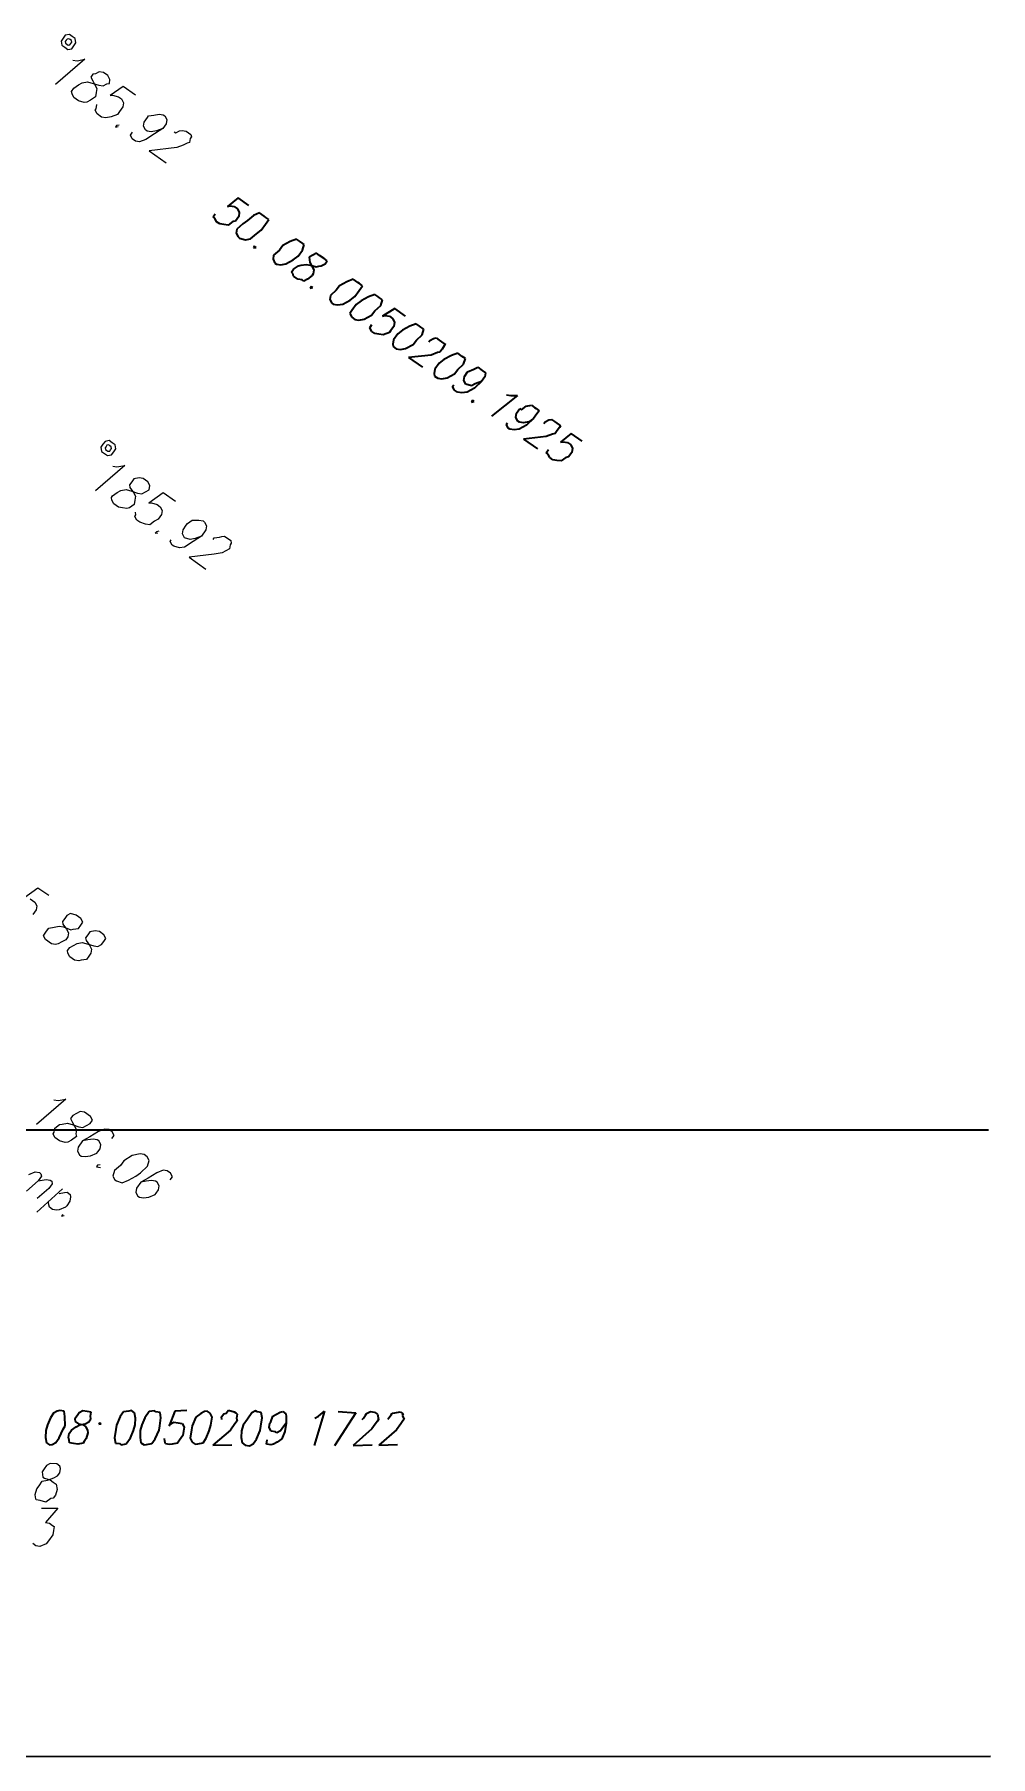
# Model space of a CAD drawing. Header units: millimetres. Extents: x -45570 to 57695, y -24100 to 57483.
# Drawn here: x 31951 to 54866, y -20695 to 20558 of the extents above; entities that cross this region are included whole.
import ezdxf

# ---------------------------------------------------------------- set-up
doc = ezdxf.new("R2010")
doc.units = ezdxf.units.MM
doc.layers.add('НВК_граница', color=6, linetype='Continuous', lineweight=35)
doc.layers.add('НВК_топо', color=9, linetype='Continuous', lineweight=9)

# ---------------------------------------------------------------- blocks, each defined once
blk = doc.blocks.new('ТОПО')
at = {"layer": 'НВК_граница'}
for p, q in [((36834, 16646), (36578, 16440)), ((37092, 16464), (36834, 16646)), ((36234, 16187), (36286, 16261)), ((36271, 16161), (36234, 16187)), ((36318, 16072), (36271, 16161)), ((36578, 16440), (36641, 16451)), ((36641, 16451), (36741, 16436)), ((36741, 16436), (36815, 16384)), ((36847, 16195), (36769, 16085)), ((36815, 16384), (36862, 16295)), ((36862, 16295), (36847, 16195)), ((37057, 16102), (36942, 16018)), ((37198, 16223), (37057, 16102)), ((37349, 16281), (37198, 16223)), ((37460, 16203), (37349, 16281)), ((37497, 16177), (37460, 16203)), ((37492, 16015), (37570, 16125)), ((37570, 16125), (37497, 16177)), ((36392, 16020), (36318, 16072)), ((36491, 16005), (36392, 16020)), ((36591, 15990), (36491, 16005)), ((36706, 16074), (36591, 15990)), ((36769, 16085), (36706, 16074)), ((36801, 15896), (36786, 15797)), ((36786, 15797), (36833, 15708)), ((36942, 16018), (36801, 15896)), ((36833, 15708), (36870, 15682)), ((36870, 15682), (37006, 15641)), ((37132, 15662), (37273, 15783)), ((37273, 15783), (37388, 15868)), ((37388, 15868), (37492, 16015)), ((37006, 15641), (37132, 15662)), ((37227, 15484), (37201, 15448)), ((37201, 15448), (37264, 15458)), ((37264, 15458), (37227, 15484)), ((37684, 15272), (37669, 15172)), ((37825, 15393), (37684, 15272)), ((37903, 15503), (37825, 15393)), ((38081, 15598), (37903, 15503)), ((38232, 15657), (38081, 15598)), ((38306, 15605), (38232, 15657)), ((38271, 15243), (38375, 15390)), ((38380, 15552), (38306, 15605)), ((38375, 15390), (38416, 15526)), ((38416, 15526), (38380, 15552)), ((38622, 15271), (38533, 15223)), ((38711, 15318), (38622, 15271)), ((38784, 15266), (38711, 15318)), ((38895, 15188), (38784, 15266)), ((37669, 15172), (37716, 15083)), ((37716, 15083), (37753, 15057)), ((37753, 15057), (37853, 15042)), ((37853, 15042), (37978, 15063)), ((37978, 15063), (38156, 15159)), ((38110, 14860), (38162, 14933)), ((38147, 14834), (38110, 14860)), ((38156, 15159), (38271, 15243)), ((38162, 14933), (38277, 15018)), ((38277, 15018), (38340, 15028)), ((38340, 15028), (38466, 15050)), ((38466, 15050), (38565, 15035)), ((38533, 15223), (38544, 15160)), ((38544, 15160), (38554, 15097)), ((38554, 15097), (38602, 15009)), ((38565, 15035), (38702, 14993)), ((38602, 15009), (38650, 14920)), ((38650, 14920), (38634, 14820)), ((38702, 14993), (38764, 15004)), ((38764, 15004), (38827, 15015)), ((38827, 15015), (38916, 15062)), ((38968, 15136), (38895, 15188)), ((38916, 15062), (38968, 15136)), ((38158, 14771), (38147, 14834)), ((38268, 14693), (38158, 14771)), ((38368, 14677), (38268, 14693)), ((38404, 14651), (38368, 14677)), ((38493, 14699), (38404, 14651)), ((38608, 14783), (38493, 14699)), ((38588, 14521), (38562, 14484)), ((38562, 14484), (38625, 14495)), ((38625, 14495), (38588, 14521)), ((38634, 14820), (38608, 14783)), ((39264, 14540), (39186, 14430)), ((39442, 14635), (39264, 14540)), ((39594, 14693), (39442, 14635)), ((39704, 14615), (39594, 14693)), ((39741, 14589), (39704, 14615)), ((39736, 14427), (39814, 14537)), ((39814, 14537), (39741, 14589)), ((39045, 14308), (39030, 14209)), ((39030, 14209), (39077, 14120)), ((39186, 14430), (39045, 14308)), ((39077, 14120), (39114, 14094)), ((39114, 14094), (39214, 14079)), ((39214, 14079), (39340, 14100)), ((39340, 14100), (39517, 14195)), ((39517, 14195), (39632, 14280)), ((39664, 14091), (39560, 13944)), ((39632, 14280), (39736, 14427)), ((39779, 14176), (39664, 14091)), ((39957, 14271), (39779, 14176)), ((40109, 14329), (39957, 14271)), ((40182, 14277), (40109, 14329)), ((40110, 13941), (40251, 14062)), ((40219, 14251), (40182, 14277)), ((40293, 14199), (40219, 14251)), ((40251, 14062), (40293, 14199)), ((39560, 13944), (39508, 13870)), ((39508, 13870), (39556, 13782)), ((39556, 13782), (39629, 13729)), ((39629, 13729), (39729, 13714)), ((39729, 13714), (39855, 13736)), ((39855, 13736), (40032, 13831)), ((40032, 13831), (40110, 13941)), ((40587, 13990), (40294, 13811)), ((40294, 13811), (40357, 13822)), ((40357, 13822), (40457, 13807)), ((40457, 13807), (40530, 13754)), ((40530, 13754), (40578, 13666)), ((40578, 13666), (40563, 13566)), ((40844, 13808), (40587, 13990)), ((41102, 13626), (40950, 13568)), ((41176, 13574), (41102, 13626)), ((39986, 13532), (40039, 13606)), ((40034, 13443), (39986, 13532)), ((40108, 13391), (40034, 13443)), ((40207, 13376), (40108, 13391)), ((40307, 13361), (40207, 13376)), ((40459, 13419), (40307, 13361)), ((40485, 13456), (40459, 13419)), ((40563, 13566), (40485, 13456)), ((40554, 13241), (40538, 13141)), ((40658, 13388), (40554, 13241)), ((40773, 13473), (40658, 13388)), ((40950, 13568), (40773, 13473)), ((41026, 13128), (41104, 13238)), ((41104, 13238), (41245, 13359)), ((41212, 13548), (41176, 13574)), ((41286, 13496), (41212, 13548)), ((41245, 13359), (41286, 13496)), ((41403, 13192), (41429, 13229)), ((41429, 13229), (41517, 13277)), ((41517, 13277), (41580, 13288)), ((41580, 13288), (41654, 13236)), ((41654, 13236), (41764, 13157)), ((40538, 13141), (40549, 13079)), ((40549, 13079), (40623, 13027)), ((40623, 13027), (40722, 13011)), ((40722, 13011), (40848, 13033)), ((40848, 13033), (41026, 13128)), ((41456, 12878), (40917, 12818)), ((40917, 12818), (41248, 12584)), ((41608, 12937), (41456, 12878)), ((41671, 12947), (41608, 12937)), ((41723, 13021), (41671, 12947)), ((41775, 13095), (41723, 13021)), ((41764, 13157), (41801, 13131)), ((41944, 12865), (41766, 12770)), ((41801, 13131), (41775, 13095)), ((42095, 12923), (41944, 12865)), ((42169, 12871), (42095, 12923)), ((42206, 12845), (42169, 12871)), ((42279, 12793), (42206, 12845)), ((42238, 12657), (42279, 12793)), ((41547, 12538), (41532, 12439)), ((41532, 12439), (41542, 12376)), ((41651, 12685), (41547, 12538)), ((41766, 12770), (41651, 12685)), ((41841, 12330), (42019, 12425)), ((42019, 12425), (42097, 12535)), ((42097, 12535), (42238, 12657)), ((42255, 12368), (42333, 12479)), ((42333, 12479), (42485, 12537)), ((42485, 12537), (42574, 12585)), ((42574, 12585), (42684, 12507)), ((42684, 12507), (42758, 12455)), ((42758, 12455), (42742, 12355)), ((41542, 12376), (41616, 12324)), ((41616, 12324), (41716, 12308)), ((41716, 12308), (41841, 12330)), ((41973, 12126), (41999, 12163)), ((42021, 12037), (41973, 12126)), ((42094, 11985), (42021, 12037)), ((42194, 11970), (42094, 11985)), ((42320, 11992), (42194, 11970)), ((42240, 12269), (42255, 12368)), ((42287, 12180), (42240, 12269)), ((42424, 12139), (42287, 12180)), ((42497, 12087), (42320, 11992)), ((42513, 12186), (42424, 12139)), ((42664, 12245), (42497, 12087)), ((42664, 12245), (42513, 12186)), ((42742, 12355), (42664, 12245)), ((42451, 11788), (42425, 11751)), ((42425, 11751), (42488, 11762)), ((42488, 11762), (42451, 11788)), ((43530, 11908), (42904, 11413)), ((43268, 11928), (43368, 11912)), ((43368, 11912), (43530, 11908)), ((43506, 11483), (43584, 11594)), ((43584, 11594), (43621, 11568)), ((43621, 11568), (43736, 11652)), ((43736, 11652), (43861, 11674)), ((43861, 11674), (43935, 11621)), ((43935, 11621), (43972, 11595)), ((43972, 11595), (44045, 11543)), ((43261, 11215), (43287, 11252)), ((43308, 11126), (43261, 11215)), ((43491, 11384), (43506, 11483)), ((43538, 11295), (43491, 11384)), ((43575, 11269), (43538, 11295)), ((43748, 11201), (43570, 11106)), ((43675, 11254), (43575, 11269)), ((43800, 11275), (43675, 11254)), ((43915, 11359), (43748, 11201)), ((43915, 11359), (43800, 11275)), ((43993, 11470), (43915, 11359)), ((44045, 11543), (43993, 11470)), ((44162, 11240), (44188, 11277)), ((44188, 11277), (44277, 11324)), ((44277, 11324), (44340, 11335)), ((44340, 11335), (44413, 11283)), ((44413, 11283), (44524, 11205)), ((44534, 11142), (44482, 11069)), ((44524, 11205), (44560, 11179)), ((44560, 11179), (44534, 11142)), ((43345, 11100), (43308, 11126)), ((43445, 11085), (43345, 11100)), ((43570, 11106), (43445, 11085)), ((44216, 10926), (43676, 10866)), ((43676, 10866), (44007, 10632)), ((44367, 10984), (44216, 10926)), ((44430, 10995), (44367, 10984)), ((44482, 11069), (44430, 10995)), ((44818, 10997), (44562, 10791)), ((44562, 10791), (44625, 10802)), ((44625, 10802), (44725, 10787)), ((44725, 10787), (44798, 10735)), ((44798, 10735), (44846, 10646)), ((45075, 10814), (44818, 10997)), ((44217, 10538), (44269, 10612)), ((44254, 10512), (44217, 10538)), ((44302, 10423), (44254, 10512)), ((44375, 10371), (44302, 10423)), ((44475, 10356), (44375, 10371)), ((44575, 10341), (44475, 10356)), ((44689, 10425), (44575, 10341)), ((44752, 10436), (44689, 10425)), ((44830, 10546), (44752, 10436)), ((44846, 10646), (44830, 10546)), ((54820, -5688), (23846, -5689)), ((54820, -5688), (23846, -5689)), ((32265, -12751), (32224, -12888)), ((32333, -12578), (32265, -12751)), ((32411, -12468), (32333, -12578)), ((32499, -12420), (32411, -12468)), ((32562, -12409), (32499, -12420)), ((32662, -12425), (32562, -12409)), ((32638, -12849), (32690, -12776)), ((32683, -12550), (32662, -12425)), ((32690, -12776), (32683, -12550)), ((32972, -12533), (32919, -12607)), ((32919, -12607), (32930, -12670)), ((32930, -12670), (33004, -12722)), ((32952, -12795), (33041, -12748)), ((33024, -12460), (32972, -12533)), ((33004, -12722), (33103, -12737)), ((33112, -12412), (33024, -12460)), ((33041, -12748), (33166, -12726)), ((33103, -12737), (33177, -12789)), ((33212, -12427), (33112, -12412)), ((33166, -12726), (33255, -12679)), ((33312, -12443), (33212, -12427)), ((33255, -12679), (33307, -12605)), ((33296, -12542), (33312, -12443)), ((33307, -12605), (33296, -12542)), ((33517, -12699), (33491, -12735)), ((33491, -12735), (33554, -12725)), ((33554, -12725), (33517, -12699)), ((33916, -12760), (33900, -12859)), ((34009, -12550), (33916, -12760)), ((34087, -12439), (34009, -12550)), ((34213, -12418), (34087, -12439)), ((34276, -12407), (34213, -12418)), ((34349, -12459), (34276, -12407)), ((34325, -12884), (34366, -12747)), ((34371, -12585), (34349, -12459)), ((34366, -12747), (34371, -12585)), ((34529, -12752), (34487, -12888)), ((34596, -12579), (34529, -12752)), ((34700, -12431), (34596, -12579)), ((34826, -12410), (34700, -12431)), ((34862, -12436), (34826, -12410)), ((34962, -12451), (34862, -12436)), ((34938, -12876), (34953, -12776)), ((34953, -12776), (34984, -12577)), ((34984, -12577), (34962, -12451)), ((35313, -12423), (35178, -12770)), ((35178, -12770), (35204, -12733)), ((35204, -12733), (35293, -12685)), ((35293, -12685), (35393, -12701)), ((35601, -12406), (35313, -12423)), ((35393, -12701), (35492, -12716)), ((35492, -12716), (35540, -12805)), ((35728, -12773), (35713, -12872)), ((35822, -12563), (35728, -12773)), ((35937, -12478), (35822, -12563)), ((36026, -12431), (35937, -12478)), ((36088, -12420), (36026, -12431)), ((36162, -12472), (36088, -12420)), ((36138, -12896), (36179, -12760)), ((36210, -12561), (36162, -12472)), ((36179, -12760), (36210, -12561)), ((36435, -12555), (36487, -12481)), ((36446, -12617), (36435, -12555)), ((36487, -12481), (36550, -12470)), ((36550, -12470), (36602, -12397)), ((36602, -12397), (36738, -12438)), ((36755, -12726), (36651, -12873)), ((36738, -12438), (36775, -12464)), ((36807, -12653), (36755, -12726)), ((36775, -12464), (36812, -12490)), ((36812, -12490), (36796, -12590)), ((36796, -12590), (36807, -12653)), ((36954, -12757), (36913, -12893)), ((37059, -12609), (36954, -12757)), ((37163, -12462), (37059, -12609)), ((37252, -12415), (37163, -12462)), ((37288, -12441), (37252, -12415)), ((37388, -12456), (37288, -12441)), ((37364, -12881), (37379, -12781)), ((37379, -12781), (37409, -12582)), ((37409, -12582), (37388, -12456)), ((37578, -12812), (37593, -12712)), ((37593, -12712), (37619, -12675)), ((37619, -12675), (37661, -12539)), ((37661, -12539), (37750, -12491)), ((37750, -12491), (37838, -12444)), ((37838, -12444), (37901, -12433)), ((37929, -12784), (37851, -12894)), ((37901, -12433), (37975, -12485)), ((37981, -12710), (37929, -12784)), ((37981, -12710), (37951, -12909)), ((37975, -12485), (37986, -12548)), ((37986, -12548), (37981, -12710)), ((38902, -12423), (38654, -13242)), ((38672, -12592), (38761, -12544)), ((38761, -12544), (38902, -12423)), ((39651, -12457), (39141, -13255)), ((39227, -12432), (39651, -12457)), ((39809, -12623), (39835, -12587)), ((39835, -12587), (39887, -12513)), ((39887, -12513), (39913, -12476)), ((39913, -12476), (40002, -12429)), ((40002, -12429), (40102, -12444)), ((40119, -12732), (40041, -12842)), ((40102, -12444), (40175, -12496)), ((40171, -12659), (40119, -12732)), ((40197, -12622), (40171, -12659)), ((40175, -12496), (40197, -12622)), ((40422, -12616), (40448, -12579)), ((40448, -12579), (40500, -12505)), ((40500, -12505), (40526, -12468)), ((40526, -12468), (40589, -12458)), ((40589, -12458), (40715, -12436)), ((40732, -12724), (40628, -12871)), ((40715, -12436), (40788, -12488)), ((40784, -12651), (40732, -12724)), ((40788, -12488), (40762, -12525)), ((40762, -12525), (40810, -12614)), ((40810, -12614), (40784, -12651)), ((32224, -12888), (32219, -13050)), ((32219, -13050), (32241, -13176)), ((32241, -13176), (32314, -13228)), ((32377, -13217), (32466, -13170)), ((32466, -13170), (32544, -13059)), ((32544, -13059), (32638, -12849)), ((32770, -13053), (32785, -12953)), ((32780, -13116), (32770, -13053)), ((32791, -13179), (32780, -13116)), ((32785, -12953), (32837, -12880)), ((32891, -13194), (32791, -13179)), ((32837, -12880), (32952, -12795)), ((32990, -13209), (32891, -13194)), ((33116, -13188), (32990, -13209)), ((33142, -13151), (33116, -13188)), ((33194, -13077), (33142, -13151)), ((33177, -12789), (33225, -12878)), ((33235, -12941), (33194, -13077)), ((33225, -12878), (33235, -12941)), ((33900, -12859), (33870, -13059)), ((33870, -13059), (33891, -13184)), ((33891, -13184), (33991, -13199)), ((33991, -13199), (34028, -13225)), ((34153, -13204), (34257, -13057)), ((34257, -13057), (34325, -12884)), ((34487, -12888), (34483, -13051)), ((34483, -13051), (34504, -13176)), ((34504, -13176), (34578, -13228)), ((34641, -13218), (34766, -13196)), ((34766, -13196), (34844, -13086)), ((34844, -13086), (34938, -12876)), ((35080, -13142), (35070, -13079)), ((35091, -13205), (35080, -13142)), ((35379, -13188), (35254, -13210)), ((35431, -13114), (35379, -13188)), ((35509, -13004), (35431, -13114)), ((35525, -12904), (35509, -13004)), ((35540, -12805), (35525, -12904)), ((35713, -12872), (35683, -13071)), ((35683, -13071), (35730, -13160)), ((35730, -13160), (35804, -13212)), ((35867, -13202), (35992, -13180)), ((35992, -13180), (36070, -13070)), ((36070, -13070), (36138, -12896)), ((36651, -12873), (36228, -13237)), ((36913, -12893), (36909, -13055)), ((36909, -13055), (36930, -13181)), ((36930, -13181), (37004, -13233)), ((37103, -13248), (37192, -13201)), ((37192, -13201), (37270, -13091)), ((37270, -13091), (37364, -12881)), ((37517, -13210), (37532, -13110)), ((37626, -12900), (37578, -12812)), ((37725, -12916), (37626, -12900)), ((37768, -13167), (37679, -13214)), ((37762, -12942), (37725, -12916)), ((37851, -12894), (37762, -12942)), ((37883, -13083), (37768, -13167)), ((37951, -12909), (37883, -13083)), ((40041, -12842), (39592, -13243)), ((40628, -12871), (40205, -13235)), ((32314, -13228), (32377, -13217)), ((34028, -13225), (34153, -13204)), ((34578, -13228), (34641, -13218)), ((35191, -13220), (35091, -13205)), ((35254, -13210), (35191, -13220)), ((35804, -13212), (35867, -13202)), ((36228, -13237), (36679, -13224)), ((37004, -13233), (37103, -13248)), ((37617, -13225), (37517, -13210)), ((37679, -13214), (37617, -13225)), ((39592, -13243), (40042, -13230)), ((40205, -13235), (40655, -13222)), ((23829, -20695), (54866, -20683))]:
    blk.add_line(p, q, dxfattribs=at)
at = {"layer": 'НВК_топо'}
for p, q in [((33163, 19962), (32458, 19356)), ((32874, 19945), (32974, 19929)), ((32974, 19929), (33163, 19962)), ((33008, 19353), (33097, 19401)), ((33097, 19401), (33223, 19422)), ((33223, 19422), (33359, 19381)), ((33353, 19606), (33301, 19533)), ((33301, 19533), (33348, 19444)), ((33348, 19444), (33396, 19355)), ((33416, 19617), (33353, 19606)), ((33504, 19665), (33416, 19617)), ((33604, 19649), (33504, 19665)), ((33714, 19571), (33604, 19649)), ((33762, 19482), (33714, 19571)), ((33747, 19383), (33762, 19482)), ((32841, 19195), (32893, 19269)), ((32852, 19133), (32841, 19195)), ((32899, 19044), (32852, 19133)), ((32893, 19269), (33008, 19353)), ((33010, 18966), (32899, 19044)), ((33298, 18983), (33209, 18935)), ((33413, 19067), (33298, 18983)), ((33359, 19381), (33495, 19340)), ((33396, 19355), (33443, 19266)), ((33428, 19167), (33413, 19067)), ((33443, 19266), (33428, 19167)), ((33495, 19340), (33595, 19324)), ((33595, 19324), (33684, 19372)), ((33684, 19372), (33747, 19383)), ((34082, 19311), (33764, 19095)), ((33764, 19095), (33826, 19105)), ((33826, 19105), (33963, 19064)), ((33963, 19064), (34036, 19012)), ((34036, 19012), (34084, 18923)), ((34377, 19103), (34082, 19311)), ((33146, 18924), (33010, 18966)), ((33209, 18935), (33146, 18924)), ((33404, 18742), (33430, 18779)), ((33451, 18653), (33404, 18742)), ((33430, 18779), (33445, 18878)), ((33562, 18575), (33451, 18653)), ((33661, 18560), (33562, 18575)), ((33787, 18581), (33661, 18560)), ((33939, 18640), (33787, 18581)), ((33991, 18713), (33939, 18640)), ((34069, 18824), (33991, 18713)), ((34084, 18923), (34069, 18824)), ((34584, 18459), (34662, 18570)), ((34662, 18570), (34688, 18606)), ((34688, 18606), (34814, 18628)), ((34814, 18628), (34939, 18649)), ((34939, 18649), (35039, 18634)), ((35039, 18634), (35076, 18608)), ((35076, 18608), (35123, 18519)), ((33919, 18378), (33893, 18341)), ((33893, 18341), (33956, 18352)), ((33982, 18388), (33919, 18378)), ((34250, 18143), (34302, 18217)), ((34569, 18360), (34584, 18459)), ((34616, 18271), (34569, 18360)), ((34653, 18245), (34616, 18271)), ((34826, 18177), (34622, 18045)), ((34752, 18229), (34653, 18245)), ((34878, 18251), (34752, 18229)), ((35030, 18309), (34826, 18177)), ((35030, 18309), (34878, 18251)), ((35108, 18420), (35030, 18309)), ((35123, 18519), (35108, 18420)), ((35303, 18227), (35339, 18201)), ((35339, 18201), (35428, 18248)), ((35428, 18248), (35491, 18259)), ((35491, 18259), (35591, 18244)), ((35591, 18244), (35701, 18165)), ((35701, 18165), (35712, 18103)), ((34297, 18054), (34250, 18143)), ((34371, 18002), (34297, 18054)), ((34471, 17987), (34371, 18002)), ((34622, 18045), (34471, 17987)), ((35367, 17850), (34702, 17768)), ((34702, 17768), (35107, 17482)), ((35519, 17908), (35367, 17850)), ((35608, 17955), (35519, 17908)), ((35671, 17966), (35608, 17955)), ((35686, 18066), (35671, 17966)), ((35712, 18103), (35686, 18066)), ((34117, 10231), (33413, 9626)), ((33829, 10214), (33929, 10199)), ((33929, 10199), (34117, 10231)), ((34334, 9913), (34282, 9839)), ((34459, 9934), (34334, 9913)), ((34559, 9919), (34459, 9934)), ((34669, 9841), (34559, 9919)), ((33796, 9465), (33822, 9502)), ((33822, 9502), (33937, 9586)), ((33937, 9586), (34026, 9634)), ((34026, 9634), (34151, 9655)), ((34151, 9655), (34288, 9614)), ((34282, 9839), (34229, 9766)), ((34229, 9766), (34240, 9703)), ((34240, 9703), (34325, 9588)), ((34288, 9614), (34424, 9573)), ((34325, 9588), (34372, 9499)), ((34372, 9499), (34357, 9399)), ((34424, 9573), (34524, 9557)), ((34524, 9557), (34613, 9605)), ((34613, 9605), (34702, 9652)), ((34717, 9752), (34669, 9841)), ((35037, 9581), (34692, 9327)), ((34702, 9652), (34717, 9752)), ((35331, 9372), (35037, 9581)), ((33807, 9402), (33796, 9465)), ((33854, 9313), (33807, 9402)), ((33965, 9235), (33854, 9313)), ((34064, 9220), (33965, 9235)), ((34164, 9205), (34064, 9220)), ((34227, 9215), (34164, 9205)), ((34342, 9300), (34227, 9215)), ((34357, 9399), (34342, 9300)), ((34385, 9048), (34374, 9111)), ((34692, 9327), (34755, 9338)), ((34755, 9338), (34892, 9297)), ((34892, 9297), (34965, 9245)), ((34965, 9245), (35013, 9156)), ((35013, 9156), (34998, 9056)), ((34359, 9012), (34385, 9048)), ((34406, 8923), (34359, 9012)), ((34480, 8871), (34406, 8923)), ((34616, 8829), (34480, 8871)), ((34716, 8814), (34616, 8829)), ((34831, 8898), (34716, 8814)), ((34919, 8946), (34831, 8898)), ((34998, 9056), (34919, 8946)), ((35497, 8592), (35513, 8692)), ((35513, 8692), (35591, 8802)), ((35591, 8802), (35617, 8839)), ((35617, 8839), (35732, 8923)), ((35732, 8923), (35894, 8919)), ((35894, 8919), (35994, 8904)), ((36063, 8689), (35959, 8542)), ((35994, 8904), (36031, 8878)), ((36031, 8878), (36078, 8789)), ((36078, 8789), (36063, 8689)), ((34874, 8647), (34848, 8610)), ((34848, 8610), (34910, 8621)), ((34936, 8658), (34874, 8647)), ((35205, 8413), (35231, 8450)), ((35252, 8324), (35205, 8413)), ((35289, 8298), (35252, 8324)), ((35426, 8257), (35289, 8298)), ((35551, 8278), (35426, 8257)), ((35545, 8503), (35497, 8592)), ((35681, 8462), (35545, 8503)), ((35755, 8410), (35551, 8278)), ((35807, 8484), (35681, 8462)), ((35959, 8542), (35755, 8410)), ((35959, 8542), (35807, 8484)), ((36231, 8459), (36257, 8496)), ((36257, 8496), (36383, 8518)), ((36383, 8518), (36446, 8528)), ((36446, 8528), (36509, 8539)), ((36509, 8539), (36656, 8435)), ((36641, 8335), (36625, 8236)), ((36667, 8372), (36641, 8335)), ((36656, 8435), (36667, 8372)), ((36259, 8108), (35657, 8038)), ((35657, 8038), (36062, 7751)), ((36448, 8141), (36259, 8108)), ((36537, 8188), (36448, 8141)), ((36625, 8236), (36537, 8188)), ((32035, 110), (31691, -143)), ((32293, -72), (32035, 110)), ((31853, -147), (31963, -225)), ((31963, -225), (32011, -314)), ((32011, -314), (31996, -414)), ((31996, -414), (31917, -524)), ((32422, -826), (32547, -804)), ((32547, -804), (32647, -820)), ((32678, -620), (32626, -694)), ((32626, -694), (32636, -757)), ((32636, -757), (32721, -872)), ((32647, -820), (32820, -887)), ((32730, -547), (32678, -620)), ((32819, -499), (32730, -547)), ((32955, -541), (32819, -499)), ((33065, -619), (32955, -541)), ((33009, -855), (33061, -781)), ((33061, -781), (33113, -708)), ((33113, -708), (33065, -619)), ((32166, -1031), (32192, -995)), ((32214, -1120), (32166, -1031)), ((32192, -995), (32244, -921)), ((32361, -1224), (32214, -1120)), ((32244, -921), (32296, -847)), ((32296, -847), (32422, -826)), ((32460, -1240), (32361, -1224)), ((32523, -1229), (32460, -1240)), ((32612, -1181), (32523, -1229)), ((32701, -1134), (32612, -1181)), ((32753, -1060), (32701, -1134)), ((32721, -872), (32768, -961)), ((32768, -961), (32753, -1060)), ((32820, -887), (32883, -876)), ((32883, -876), (33009, -855)), ((32885, -1264), (32974, -1216)), ((32974, -1216), (33099, -1195)), ((33099, -1195), (33236, -1236)), ((33229, -1011), (33177, -1085)), ((33177, -1085), (33188, -1147)), ((33188, -1147), (33273, -1262)), ((33282, -937), (33229, -1011)), ((33236, -1236), (33372, -1278)), ((33407, -916), (33282, -937)), ((33507, -931), (33407, -916)), ((33617, -1009), (33507, -931)), ((33561, -1245), (33613, -1172)), ((33613, -1172), (33665, -1098)), ((33665, -1098), (33617, -1009)), ((32744, -1385), (32796, -1311)), ((32755, -1448), (32744, -1385)), ((32802, -1537), (32755, -1448)), ((32796, -1311), (32885, -1264)), ((32913, -1615), (32802, -1537)), ((33012, -1630), (32913, -1615)), ((33075, -1619), (33012, -1630)), ((33201, -1598), (33075, -1619)), ((33253, -1524), (33201, -1598)), ((33305, -1451), (33253, -1524)), ((33273, -1262), (33320, -1351)), ((33320, -1351), (33305, -1451)), ((33372, -1278), (33472, -1293)), ((33472, -1293), (33561, -1245)), ((32707, -4948), (32003, -5554)), ((32519, -4980), (32707, -4948)), ((32419, -4965), (32519, -4980)), ((32871, -5340), (32819, -5414)), ((32960, -5293), (32871, -5340)), ((33049, -5245), (32960, -5293)), ((33149, -5260), (33049, -5245)), ((33296, -5365), (33149, -5260)), ((32397, -5777), (32423, -5740)), ((32423, -5740), (32438, -5641)), ((32438, -5641), (32553, -5556)), ((32553, -5556), (32616, -5546)), ((32616, -5546), (32741, -5524)), ((32741, -5524), (32878, -5565)), ((32819, -5414), (32867, -5503)), ((32867, -5503), (32915, -5591)), ((32878, -5565), (33014, -5607)), ((32915, -5591), (32962, -5680)), ((32962, -5680), (32947, -5780)), ((33014, -5607), (33114, -5622)), ((33114, -5622), (33203, -5574)), ((33203, -5574), (33291, -5527)), ((33486, -5720), (33282, -5852)), ((33291, -5527), (33344, -5453)), ((33344, -5453), (33296, -5365)), ((33638, -5662), (33486, -5720)), ((33737, -5677), (33638, -5662)), ((33811, -5729), (33737, -5677)), ((33859, -5818), (33811, -5729)), ((32444, -5866), (32397, -5777)), ((32555, -5944), (32444, -5866)), ((32691, -5985), (32555, -5944)), ((32754, -5975), (32691, -5985)), ((32843, -5927), (32754, -5975)), ((32958, -5843), (32843, -5927)), ((32947, -5780), (32958, -5843)), ((33001, -6094), (32985, -6194)), ((33105, -5947), (33001, -6094)), ((33282, -5852), (33105, -5947)), ((33230, -5925), (33105, -5947)), ((33356, -5904), (33230, -5925)), ((33456, -5919), (33356, -5904)), ((33492, -5945), (33456, -5919)), ((33473, -6207), (33525, -6134)), ((33540, -6034), (33492, -5945)), ((33525, -6134), (33540, -6034)), ((33807, -5891), (33859, -5818)), ((32985, -6194), (33033, -6283)), ((33033, -6283), (33070, -6309)), ((33070, -6309), (33169, -6324)), ((33169, -6324), (33295, -6302)), ((33295, -6302), (33447, -6244)), ((33464, -6532), (33438, -6569)), ((33438, -6569), (33537, -6584)), ((33447, -6244), (33473, -6207)), ((33526, -6521), (33464, -6532)), ((34014, -6535), (33873, -6656)), ((34092, -6425), (34014, -6535)), ((34296, -6293), (34092, -6425)), ((34484, -6260), (34296, -6293)), ((34584, -6276), (34484, -6260)), ((34497, -6711), (34663, -6553)), ((34657, -6328), (34584, -6276)), ((34705, -6417), (34657, -6328)), ((34663, -6553), (34705, -6417)), ((32040, -6905), (31758, -7147)), ((31819, -6749), (31971, -6691)), ((31971, -6691), (32071, -6706)), ((32118, -6795), (32040, -6905)), ((32040, -6905), (32229, -6873)), ((32071, -6706), (32107, -6732)), ((32107, -6732), (32118, -6795)), ((32229, -6873), (32328, -6888)), ((32376, -6977), (32298, -7087)), ((32328, -6888), (32365, -6914)), ((32365, -6914), (32376, -6977)), ((33873, -6656), (33831, -6792)), ((33831, -6792), (33879, -6881)), ((33879, -6881), (33916, -6907)), ((33916, -6907), (34052, -6949)), ((34052, -6949), (34204, -6890)), ((34204, -6890), (34382, -6795)), ((34382, -6795), (34497, -6711)), ((34503, -6936), (34399, -7083)), ((34680, -6841), (34503, -6936)), ((34628, -6915), (34503, -6936)), ((34754, -6893), (34628, -6915)), ((34884, -6709), (34680, -6841)), ((34854, -6908), (34754, -6893)), ((34890, -6934), (34854, -6908)), ((35036, -6651), (34884, -6709)), ((34938, -7023), (34890, -6934)), ((35136, -6666), (35036, -6651)), ((35209, -6718), (35136, -6666)), ((35205, -6881), (35257, -6807)), ((35257, -6807), (35209, -6718)), ((32623, -7096), (32007, -7655)), ((32298, -7087), (32016, -7330)), ((32299, -7475), (32289, -7412)), ((32544, -7207), (32670, -7185)), ((32670, -7185), (32733, -7175)), ((32802, -7389), (32724, -7499)), ((32733, -7175), (32806, -7227)), ((32817, -7289), (32802, -7389)), ((32806, -7227), (32817, -7289)), ((34399, -7083), (34383, -7183)), ((34383, -7183), (34431, -7272)), ((34431, -7272), (34468, -7298)), ((34468, -7298), (34567, -7313)), ((34567, -7313), (34693, -7292)), ((34693, -7292), (34845, -7233)), ((34845, -7233), (34871, -7197)), ((34871, -7197), (34923, -7123)), ((34923, -7123), (34938, -7023)), ((32310, -7538), (32299, -7475)), ((32384, -7590), (32310, -7538)), ((32483, -7605), (32384, -7590)), ((32546, -7595), (32483, -7605)), ((32698, -7536), (32546, -7595)), ((32631, -7709), (32604, -7746)), ((32604, -7746), (32667, -7735)), ((32724, -7499), (32698, -7536)), ((32186, -13799), (32134, -13873)), ((32134, -13873), (32155, -13999)), ((32155, -13999), (32192, -14025)), ((32238, -13726), (32186, -13799)), ((32192, -14025), (32329, -14066)), ((32327, -13678), (32238, -13726)), ((32266, -14077), (32418, -14019)), ((32489, -13683), (32327, -13678)), ((32418, -14019), (32506, -13971)), ((32563, -13735), (32489, -13683)), ((32506, -13971), (32558, -13897)), ((32558, -13897), (32574, -13798)), ((32574, -13798), (32563, -13735)), ((31969, -14419), (32010, -14282)), ((31979, -14482), (31969, -14419)), ((32010, -14282), (32062, -14209)), ((32062, -14209), (32140, -14098)), ((32140, -14098), (32266, -14077)), ((32329, -14066), (32402, -14118)), ((32402, -14118), (32476, -14170)), ((32456, -14432), (32404, -14506)), ((32497, -14296), (32456, -14432)), ((32476, -14170), (32497, -14296)), ((31990, -14544), (31979, -14482)), ((32090, -14560), (31990, -14544)), ((32226, -14601), (32090, -14560)), ((32122, -14748), (32510, -14746)), ((32510, -14746), (32213, -15088)), ((32341, -14517), (32226, -14601)), ((32404, -14506), (32341, -14517)), ((32213, -15088), (32312, -15104)), ((32312, -15104), (32386, -15156)), ((32386, -15156), (32423, -15182)), ((32423, -15182), (32407, -15281)), ((31985, -15645), (31911, -15593)), ((32084, -15660), (31985, -15645)), ((32236, -15602), (32084, -15660)), ((32288, -15528), (32236, -15602)), ((32392, -15381), (32288, -15528)), ((32407, -15281), (32392, -15381))]:
    blk.add_line(p, q, dxfattribs=at)
for points in [[(32639, 20470), (32589, 20399), (32605, 20301), (32677, 20250)], [(32859, 20508), (32788, 20558), (32689, 20541), (32639, 20470)], [(32677, 20250), (32748, 20200), (32846, 20217), (32896, 20288)], [(32713, 20418), (32691, 20388), (32698, 20346), (32729, 20324)], [(32807, 20434), (32776, 20456), (32734, 20449), (32713, 20418)], [(32729, 20324), (32759, 20302), (32801, 20310), (32823, 20340)], [(32823, 20340), (32844, 20371), (32837, 20413), (32807, 20434)], [(32896, 20288), (32947, 20359), (32930, 20458), (32859, 20508)], [(33594, 10740), (33543, 10669), (33560, 10570), (33631, 10520)], [(33814, 10778), (33743, 10828), (33644, 10811), (33594, 10740)], [(33851, 10558), (33902, 10629), (33885, 10727), (33814, 10778)], [(33631, 10520), (33703, 10470), (33801, 10487), (33851, 10558)], [(33667, 10688), (33646, 10657), (33653, 10615), (33684, 10594)], [(33762, 10704), (33731, 10725), (33689, 10718), (33667, 10688)], [(33684, 10594), (33714, 10572), (33756, 10579), (33778, 10610)], [(33778, 10610), (33799, 10640), (33792, 10682), (33762, 10704)]]:
    blk.add_lwpolyline(points, dxfattribs=at)

msp = doc.modelspace()

# ---------------------------------------------------------------- block references
at = {"layer": 'НВК_топо'}
msp.add_blockref('ТОПО', (0, 0), dxfattribs=at)

doc.saveas('drawing.dxf')
